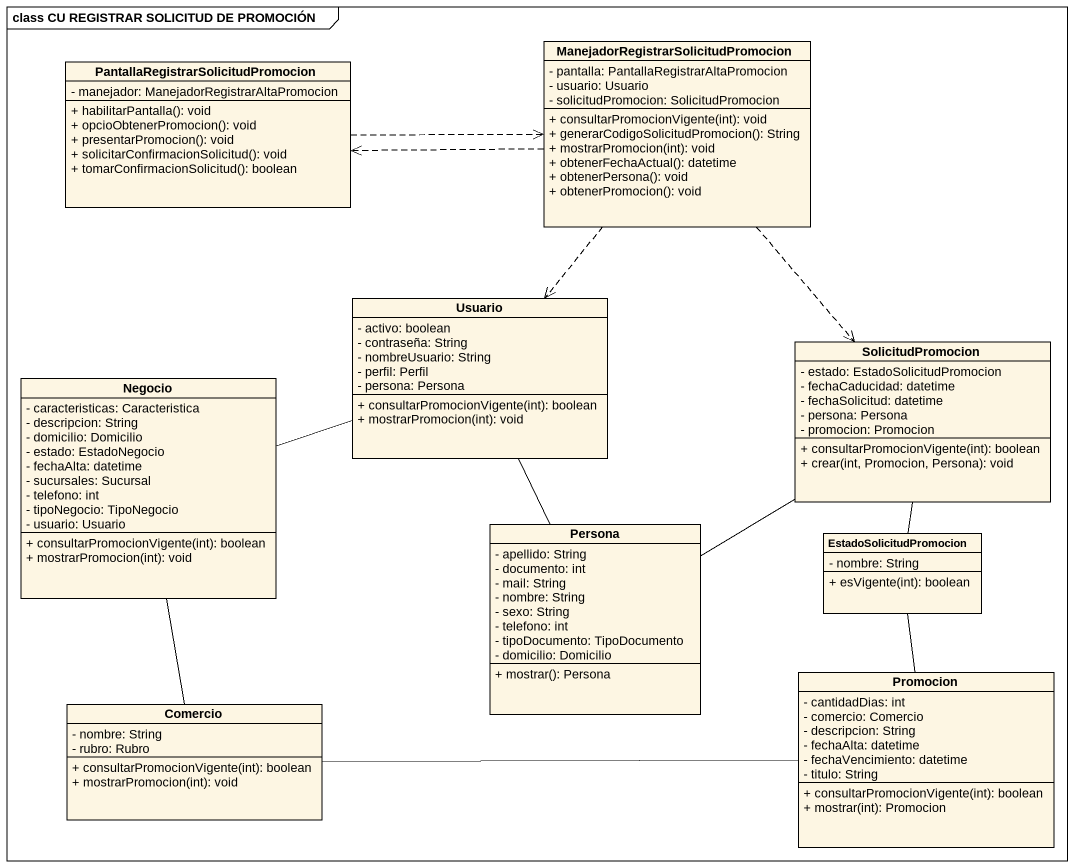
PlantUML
@startuml
mainframe class CU REGISTRAR SOLICITUD DE PROMOCIÓN
hide circle
hide empty members
skinparam classAttributeIconSize 0
class "PantallaRegistrarSolicitudPromocion" as PantallaRegistrarSolicitudPr {
  - manejador: ManejadorRegistrarAltaPromocion
  + habilitarPantalla(): void
  + opcioObtenerPromocion(): void
  + presentarPromocion(): void
  + solicitarConfirmacionSolicitud(): void
  + tomarConfirmacionSolicitud(): boolean
}
class "ManejadorRegistrarSolicitudPromocion" as ManejadorRegistrarSolicitudP {
  - pantalla: PantallaRegistrarAltaPromocion
  - usuario: Usuario
  - solicitudPromocion: SolicitudPromocion
  + consultarPromocionVigente(int): void
  + generarCodigoSolicitudPromocion(): String
  + mostrarPromocion(int): void
  + obtenerFechaActual(): datetime
  + obtenerPersona(): void
  + obtenerPromocion(): void
}
class Usuario {
  - activo: boolean
  - contraseña: String
  - nombreUsuario: String
  - perfil: Perfil
  - persona: Persona
  + consultarPromocionVigente(int): boolean
  + mostrarPromocion(int): void
}
class Negocio {
  - caracteristicas: Caracteristica
  - descripcion: String
  - domicilio: Domicilio
  - estado: EstadoNegocio
  - fechaAlta: datetime
  - sucursales: Sucursal
  - telefono: int
  - tipoNegocio: TipoNegocio
  - usuario: Usuario
  + consultarPromocionVigente(int): boolean
  + mostrarPromocion(int): void
}
class SolicitudPromocion {
  - estado: EstadoSolicitudPromocion
  - fechaCaducidad: datetime
  - fechaSolicitud: datetime
  - persona: Persona
  - promocion: Promocion
  + consultarPromocionVigente(int): boolean
  + crear(int, Promocion, Persona): void
}
class Persona {
  - apellido: String
  - documento: int
  - mail: String
  - nombre: String
  - sexo: String
  - telefono: int
  - tipoDocumento: TipoDocumento
  - domicilio: Domicilio
  + mostrar(): Persona
}
class EstadoSolicitudPromocion {
  - nombre: String
  + esVigente(int): boolean
}
class Promocion {
  - cantidadDias: int
  - comercio: Comercio
  - descripcion: String
  - fechaAlta: datetime
  - fechaVencimiento: datetime
  - titulo: String
  + consultarPromocionVigente(int): boolean
  + mostrar(int): Promocion
}
class Comercio {
  - nombre: String
  - rubro: Rubro
  + consultarPromocionVigente(int): boolean
  + mostrarPromocion(int): void
}
PantallaRegistrarSolicitudPr .right.> ManejadorRegistrarSolicitudP
ManejadorRegistrarSolicitudP .left.> PantallaRegistrarSolicitudPr
ManejadorRegistrarSolicitudP ..> Usuario
ManejadorRegistrarSolicitudP ..> SolicitudPromocion
Usuario -left- Negocio
Usuario -- Persona
SolicitudPromocion -- EstadoSolicitudPromocion
Persona -up- SolicitudPromocion
Promocion -up- EstadoSolicitudPromocion
Promocion -left- Comercio
Comercio -up- Negocio
@enduml
